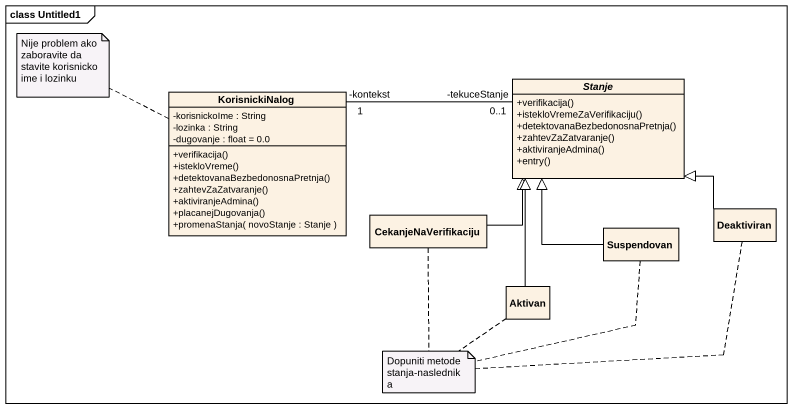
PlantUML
@startuml
mainframe class Untitled1
hide circle
hide empty members
skinparam classAttributeIconSize 0
class KorisnickiNalog {
  -korisnickoIme : String
  -lozinka : String
  -dugovanje : float = 0.0
  +verifikacija()
  +istekloVreme()
  +detektovanaBezbedonosnaPretnja()
  +zahtevZaZatvaranje()
  +aktiviranjeAdmina()
  +placanejDugovanja()
  +promenaStanja( novoStanje : Stanje )
}
abstract class Stanje {
  +verifikacija()
  +istekloVremeZaVerifikaciju()
  +detektovanaBezbedonosnaPretnja()
  +zahtevZaZatvaranje()
  +aktiviranjeAdmina()
  +entry()
}
class CekanjeNaVerifikaciju
class Deaktiviran
class Suspendovan
class Aktivan
KorisnickiNalog "1\n-kontekst" -right- "0..1\n-tekuceStanje" Stanje
CekanjeNaVerifikaciju -up-|> Stanje
Deaktiviran -up-|> Stanje
Suspendovan -up-|> Stanje
Aktivan -up-|> Stanje
note left of KorisnickiNalog : Nije problem ako zaboravite da stavite korisnicko ime i lozinku
note as N2
  Dopuniti metode stanja-naslednika
end note
N2 .. CekanjeNaVerifikaciju
N2 .. Aktivan
N2 .. Suspendovan
N2 .. Deaktiviran
@enduml
